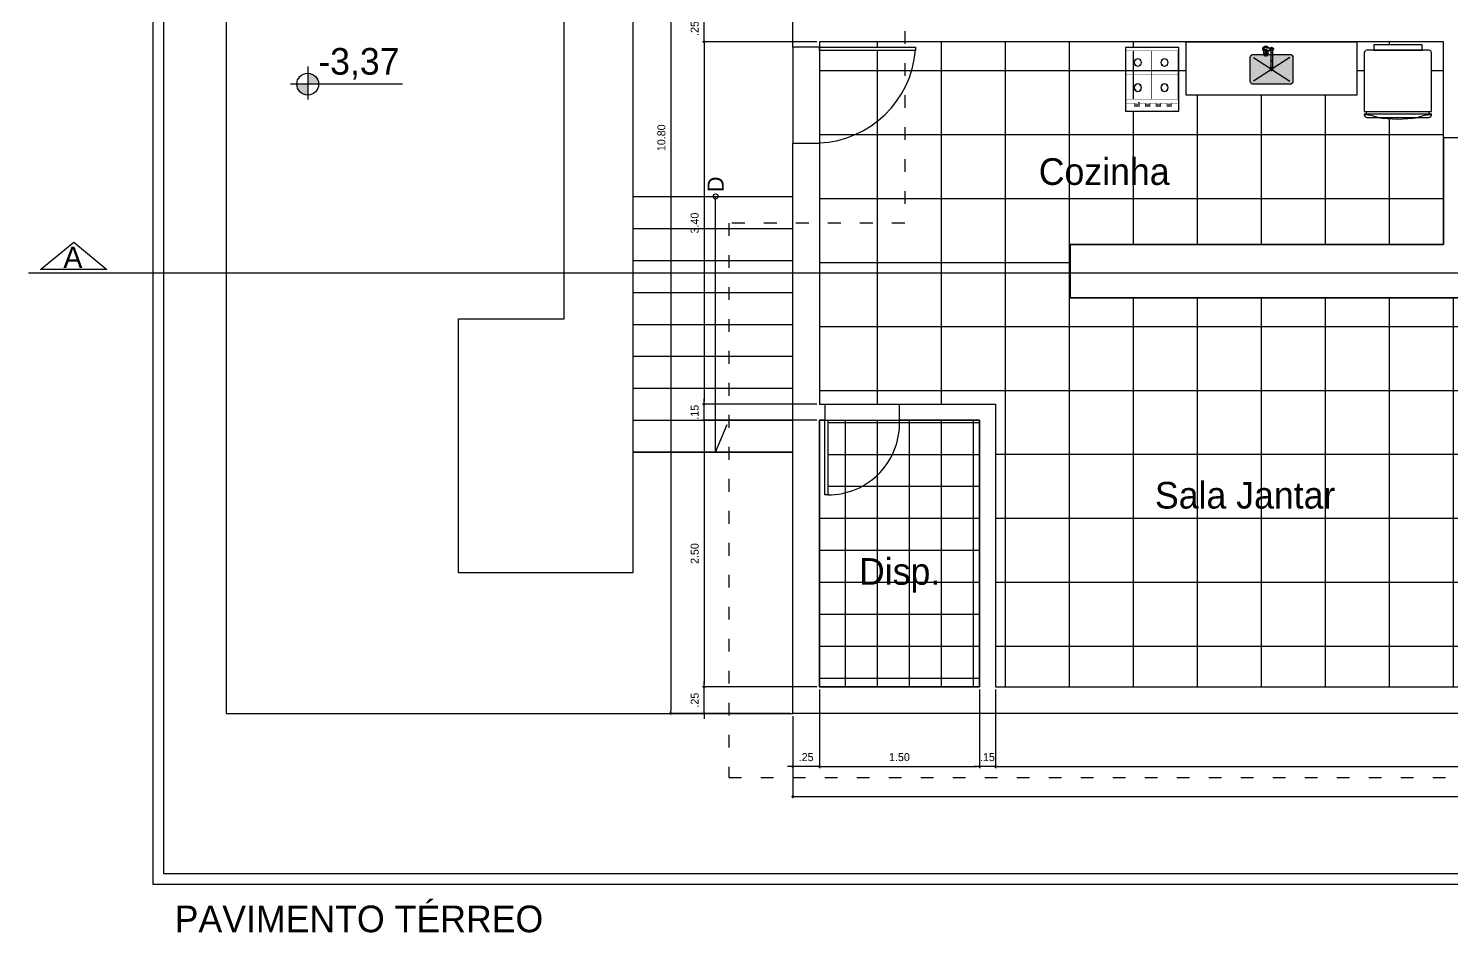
# Model space of a CAD drawing. Header units: millimetres. Extents: x 92.2 to 172.4, y 6.8 to 63.1.
# Drawn here: x 92.24 to 105.58, y 7.55 to 16.03 of the extents above; entities that cross this region are included whole.
import ezdxf

# ---------------------------------------------------------------- set-up
doc = ezdxf.new("R2010")
doc.units = ezdxf.units.MM
doc.linetypes.add('ACAD_ISO03W100', pattern=[30, 12, -18])
for name, color, linetype in [('Alvenaria', 5, 'Continuous'), ('COTAS', 1, 'Continuous'), ('EQUIPAMENTOS', 21, 'Continuous'), ('Escada', 1, 'Continuous'), ('LOUÇAS', 1, 'Continuous'), ('PISO', 21, 'Continuous'), ('Portas', 6, 'Continuous'), ('Proj. Corte Terreno', 254, 'Continuous'), ('SOLID LOUÇAS', 255, 'Continuous'), ('Texto', 7, 'Continuous')]:
    doc.layers.add(name, color=color, linetype=linetype)
doc.styles.add('ARTIUM', font='GOTHIC.TTF', dxfattribs={"height": 0.1})
doc.styles.add('ROMANS', font='C-ACENTO.SHX')
doc.dimstyles.new('Artiun 1-50', dxfattribs={"dimscale": 0.5, "dimtxt": 0.15, "dimasz": 0.05, "dimexe": 0.03, "dimexo": 0.05, "dimgap": 0.1, "dimtad": 1, "dimzin": 4, "dimdsep": 46, "dimtxsty": 'ROMANS', "dimblk": 'DOT', "dimcen": 0.025, "dimclrt": 2, "dimadec": 0, "dimazin": 0, "dimtfac": 1, "dimtix": 1, "dimtmove": 2, "dimatfit": 2, "dimldrblk": 'DOT', "dimfxl": 1, "dimtolj": 1, "dimtzin": 0, "dimarcsym": 0})

# ---------------------------------------------------------------- blocks, each defined once
blk = doc.blocks.new('GELADEIRAS')
at = {"layer": 'LOUÇAS'}
for p, q in [((0.472, -0.621), (1.102, -0.621)), ((0.472, -0.641), (1.102, -0.641)), ((0.492, -0.641), (0.492, -0.621)), ((1.082, -0.641), (1.082, -0.621))]:
    blk.add_line(p, q, dxfattribs=at)
blk.add_lwpolyline([(0.561, -0.046), (1.014, -0.046), (1.014, 0.004), (0.561, 0.004)], close=True, dxfattribs=at)
for points in [[(1.102, -0.621), (1.102, -0.071, 0.414214), (1.077, -0.046), (0.497, -0.046, 0.414214), (0.472, -0.071), (0.472, -0.621)], [(0.472, -0.641), (0.472, -0.651, 0.414214), (0.497, -0.676), (1.077, -0.676, 0.414214), (1.102, -0.651), (1.102, -0.641)]]:
    blk.add_lwpolyline(points, format="xyb", dxfattribs=at)
for centre, radius, start, end in [((0.453, -1.083), 0.432, 70.2472, 87.3943), ((1.122, -1.083), 0.432, 92.6057, 109.7528), ((0.785, 0.532), 1.223, 261.0175, 278.9825)]:
    blk.add_arc(centre, radius, start, end, dxfattribs=at)
blk = doc.blocks.new('A$C04005334')
at = {"layer": 'LOUÇAS'}
blk.add_lwpolyline([(0.6, 0.038), (0, 0.038), (0, 0.537), (0.6, 0.537)], close=True, dxfattribs=at)
at = {"layer": 'LOUÇAS', "const_width": 0.005}
for points in [[(0.076, 0.038), (0.076, 0.534)], [(0.076, 0.467), (0.046, 0.467), (0.046, 0.425), (0.076, 0.425)], [(0.114, 0.528), (0.568, 0.528), (0.568, 0.042)], [(0.114, 0.042), (0.114, 0.525)], [(0.206, 0.418), (0.19, 0.434)], [(0.236, 0.418), (0.252, 0.434)], [(0.346, 0.525), (0.346, 0.042)], [(0.443, 0.418), (0.427, 0.434)], [(0.473, 0.418), (0.489, 0.434)], [(0.076, 0.366), (0.046, 0.366), (0.046, 0.323), (0.076, 0.323)], [(0.076, 0.266), (0.046, 0.266), (0.046, 0.223), (0.076, 0.223)], [(0.111, 0.28), (0.565, 0.28)], [(0.207, 0.388), (0.191, 0.372)], [(0.237, 0.388), (0.253, 0.372)], [(0.444, 0.388), (0.427, 0.372)], [(0.474, 0.388), (0.49, 0.372)], [(0.076, 0.166), (0.046, 0.166), (0.046, 0.123), (0.076, 0.123)], [(0.206, 0.168), (0.19, 0.184)], [(0.207, 0.138), (0.191, 0.122)], [(0.236, 0.168), (0.252, 0.184)], [(0.237, 0.138), (0.253, 0.122)], [(0.443, 0.168), (0.427, 0.184)], [(0.444, 0.138), (0.427, 0.122)], [(0.473, 0.168), (0.489, 0.184)], [(0.474, 0.138), (0.49, 0.122)], [(0.114, 0.042), (0.568, 0.042)]]:
    blk.add_lwpolyline(points, dxfattribs=at)
at = {"layer": 'LOUÇAS'}
for points in [[(0.058, 0.464), (0.058, 0.425)], [(0.058, 0.363), (0.058, 0.323)], [(0.058, 0.263), (0.058, 0.223)], [(0.058, 0.163), (0.058, 0.123)]]:
    blk.add_lwpolyline(points, dxfattribs=at)
for centre in [(0.222, 0.403), (0.458, 0.403), (0.222, 0.153), (0.458, 0.153)]:
    blk.add_circle(centre, 0.0348, dxfattribs=at)
blk.add_point((0.081, 0.162), dxfattribs=at)
blk = doc.blocks.new('1167C50_p')
for points in [[(-0.043, 0.011, 0.208136), (-0.055, 0.016, 0.349339), (-0.071, 0.004)], [(-0.071, 0.004, 0.046029), (-0.071, 0.001)], [(-0.071, 0.001, 0.266874), (-0.064, -0.014)], [(-0.066, 0.009, 0.161253), (-0.069, 0.001)], [(-0.068, 0.007, 0.043023), (-0.069, 0.005), (-0.069, 0.001)], [(-0.064, -0.006, -0.275299), (-0.064, 0.005, -1.037928), (-0.046, -0.006)], [(-0.056, 0.014, 0.161254), (-0.064, 0.011)], [(-0.046, 0, 1.000001), (-0.064, 0)], [(-0.046, -0.003, 1.386398), (-0.064, -0.003)], [(-0.046, 0.011, 0.161256), (-0.054, 0.014)], [(-0.041, 0.001, 0.161253), (-0.044, 0.009)], [(-0.042, 0.01, 0.010677), (-0.043, 0.011)], [(-0.042, 0.01, 0.01491), (-0.043, 0.011)], [(-0.039, 0, 0.163089), (-0.042, 0.01)], [(-0.04, 0.006, 0.081544), (-0.042, 0.01)], [(-0.008, 0.013, -0.129155), (-0.014, 0.012), (-0.033, 0.012), (-0.039, 0.012)], [(0.019, -0.017, -0.006758), (0.02, -0.02, 1.205342), (-0.026, 0.012)], [(0.019, -0.017, 1.130769), (-0.022, 0.012)], [(-0.014, 0.012, 0.136016), (-0.008, 0.013)], [(0.016, -0.003, 0.677116), (-0.01, 0.013)], [(0.016, 0, 0.112194), (0.014, 0.007, 0.103773), (0.01, 0.012, 0.092702), (0.005, 0.015, 0.173794), (-0.005, 0.015, 0.049917), (-0.008, 0.013)], [(-0.069, -0.001, 0.161253), (-0.066, -0.009)], [(-0.064, 0, 0.095248), (-0.064, -0.003)], [(-0.046, -0.003, 0.095245), (-0.046, 0)], [(-0.039, 0, -0.253035), (-0.046, -0.014), (-0.046, -0.17)], [(-0.046, -0.011, -0.014459), (-0.046, -0.011), (-0.046, -0.014), (-0.04, -0.012), (-0.033, -0.012)], [(-0.044, -0.009, 0.161253), (-0.041, -0.001)], [(-0.025, -0.012, 0.092332), (-0.019, -0.02)], [(-0.022, -0.012, 0.058836), (-0.019, -0.017)], [(-0.022, -0.033), (-0.021, -0.026, -0.01049), (-0.019, -0.02)], [(-0.02, -0.049, 0.003945), (-0.02, -0.056), (-0.02, -0.056), (-0.019, -0.051)], [(-0.019, -0.017, 0.006742), (-0.019, -0.02)], [(0.015, -0.011), (0.012, -0.008), (0.008, -0.006), (0.003, -0.005), (-0.002, -0.005), (-0.007, -0.006), (-0.011, -0.008), (-0.014, -0.01), (-0.017, -0.013, 0.039571), (-0.018, -0.015)], [(-0.007, -0.036, -0.040581), (-0.002, -0.035, -0.039516), (0.003, -0.035)], [(-0.006, -0.05, 0.040579), (-0.006, -0.051)], [(-0.002, -0.064), (-0.001, -0.065, 0.028339), (0.003, -0.065, 0.028648), (0.006, -0.064), (0.007, -0.064)], [(-0.002, -0.064, 0.039526), (0.002, -0.064, 0.04058), (0.007, -0.064)], [(0.006, -0.05, 0.040578), (0.006, -0.05)], [(0.008, -0.063, 0.009371), (0.007, -0.064)], [(0.019, -0.017, 0.00187), (0.018, -0.016)]]:
    blk.add_lwpolyline(points, format="xyb")
for points in [[(-0.071, 0.001), (-0.071, 0.004)], [(-0.039, 0.012), (-0.045, 0.013), (-0.051, 0.016), (-0.055, 0.016)], [(-0.033, 0.012), (-0.039, 0.012)], [(-0.023, -0.012), (-0.02, -0.013), (-0.018, -0.015)], [(-0.021, -0.048), (-0.022, -0.044), (-0.022, -0.033)], [(-0.022, -0.044), (-0.02, -0.04)], [(-0.017, -0.041), (-0.019, -0.041), (-0.02, -0.04), (-0.019, -0.031), (-0.017, -0.022), (-0.016, -0.017), (-0.013, -0.013), (-0.012, -0.011)], [(-0.002, -0.064), (-0.008, -0.062), (-0.016, -0.06), (-0.018, -0.058), (-0.02, -0.056)], [(-0.018, -0.015), (-0.019, -0.017)], [(-0.007, -0.036), (-0.012, -0.039)], [(-0.01, -0.011), (-0.008, -0.014), (-0.007, -0.017), (-0.006, -0.022), (-0.006, -0.033)], [(-0.006, -0.033), (-0.006, -0.034), (-0.007, -0.036)], [(-0.006, -0.033), (0.001, -0.032)], [(-0.002, -0.046), (-0.004, -0.047), (-0.006, -0.049)], [(0.006, -0.053), (0.004, -0.055), (0.001, -0.056), (-0.003, -0.056), (-0.006, -0.054)], [(-0.002, -0.046), (-0.004, -0.047), (-0.005, -0.049)], [(-0.005, -0.053), (-0.002, -0.054), (0.001, -0.054), (0.004, -0.054), (0.005, -0.052)], [(-0.001, -0.046), (0.002, -0.046), (0.004, -0.047), (0.006, -0.048)], [(0.003, -0.035), (0.001, -0.034), (0.001, -0.032), (0.001, -0.024), (0.002, -0.016), (0.004, -0.013), (0.005, -0.011), (0.006, -0.01)], [(0.017, -0.037), (0.016, -0.038), (0.013, -0.038), (0.008, -0.037), (0.003, -0.035)], [(0.017, -0.037), (0.016, -0.032), (0.015, -0.026), (0.014, -0.02), (0.012, -0.015), (0.01, -0.011)], [(0.012, -0.061), (0.019, -0.057), (0.021, -0.055), (0.022, -0.053)], [(0.02, -0.041), (0.017, -0.037)], [(0.019, -0.02), (0.02, -0.041), (0.019, -0.046), (0.02, -0.048), (0.021, -0.051), (0.022, -0.053)], [(0.02, -0.021), (0.022, -0.041), (0.022, -0.053)]]:
    blk.add_lwpolyline(points)
at = {"ltscale": 0.026137}
for points in [[(-0.069, -0.001), (-0.069, 0.001)], [(-0.056, 0.014), (-0.054, 0.014)]]:
    blk.add_lwpolyline(points, dxfattribs=at)
at = {"ltscale": 0.004163}
blk.add_lwpolyline([(-0.068, 0.007), (-0.066, 0.009)], dxfattribs=at)
at = {"ltscale": 0.026143}
for points in [[(-0.066, 0.009), (-0.064, 0.011)], [(-0.064, -0.011), (-0.066, -0.009)]]:
    blk.add_lwpolyline(points, dxfattribs=at)
at = {"ltscale": 0.043548}
for points in [[(-0.056, 0.014), (-0.059, 0.014, 0.043023), (-0.062, 0.013), (-0.064, 0.011)], [(-0.046, 0.011), (-0.048, 0.013, 0.043023), (-0.05, 0.014), (-0.054, 0.014)], [(-0.044, 0.009), (-0.042, 0.007, -0.043022), (-0.041, 0.005), (-0.041, -0.005, -0.043022), (-0.042, -0.007), (-0.044, -0.009)], [(-0.066, -0.009), (-0.068, -0.007, -0.043022), (-0.069, -0.005), (-0.069, -0.001)]]:
    blk.add_lwpolyline(points, format="xyb", dxfattribs=at)
at = {"ltscale": 0.02613}
for points in [[(-0.044, 0.009), (-0.046, 0.011)], [(-0.046, -0.011), (-0.044, -0.009)]]:
    blk.add_lwpolyline(points, dxfattribs=at)
at = {"ltscale": 0.010435}
blk.add_lwpolyline([(0.016, 0), (0.016, -0.003)], dxfattribs=at)
at = {"ltscale": 0.011358}
blk.add_lwpolyline([(-0.064, -0.011), (-0.064, -0.011), (-0.064, 0), (-0.064, 0)], dxfattribs=at)
at = {"ltscale": 0.420988}
blk.add_lwpolyline([(-0.064, -0.014), (-0.064, -0.011, -0.014456), (-0.064, -0.011)], format="xyb", dxfattribs=at)
for points in [[(-0.064, -0.014), (-0.064, -0.17)], [(-0.046, -0.003), (-0.046, 0), (-0.046, 0)], [(-0.046, -0.003), (-0.046, -0.006)]]:
    blk.add_lwpolyline(points, dxfattribs=at)
at = {"ltscale": 0.011353}
blk.add_lwpolyline([(-0.046, -0.011), (-0.046, -0.011), (-0.046, -0.006)], dxfattribs=at)
at = {"ltscale": 2.32697e-05}
blk.add_lwpolyline([(-0.033, -0.012), (-0.037, -0.012)], dxfattribs=at)
at = {"ltscale": 0.129186}
for points in [[(-0.033, -0.012), (-0.025, -0.012)], [(-0.025, -0.012), (-0.023, -0.012)]]:
    blk.add_lwpolyline(points, dxfattribs=at)
at = {"ltscale": 0.131402}
blk.add_lwpolyline([(0.016, -0.011), (0.016, -0.003)], dxfattribs=at)
at = {"ltscale": 0.021663}
for points in [[(-0.066, -0.17), (-0.066, -0.172)], [(-0.043, -0.17), (-0.043, -0.172)]]:
    blk.add_lwpolyline(points, dxfattribs=at)
at = {"ltscale": 0.020996}
for points in [[(-0.066, -0.173), (-0.066, -0.174)], [(-0.043, -0.173), (-0.043, -0.174)]]:
    blk.add_lwpolyline(points, dxfattribs=at)
for centre, major_axis, ratio, start_param, end_param in [((-0.055, 0), (-0.00871, 0), 0.99998, 3.141593, 6.283185), ((-0.055, -0.034), (0.00871, 0), 0.673769, 0, 3.141593), ((-0.055, -0.112), (0.00871, 0), 0.673769, 6.283185, 9.424778), ((0, -0.05), (0.0218, -0.0001), 0.688584, 2.738469, 2.963593), ((-0.036, -0.049), (0.0158, -0.0095), 0.693244, 0.531969, 0.783602), ((0, -0.05), (0.0217, -0.0003), 0.692533, 2.517125, 2.742241), ((0, -0.05), (0.0218, 0.0002), 0.690338, 3.540663, 3.765791), ((-0.05, 0.012), (0.0427, -0.0486), 0.552545, 5.989496, 6.144978), ((0, -0.049), (0.0217, 0.0003), 0.695575, 3.76624, 3.991357), ((-0.014, -0.051), (-0.0039, -0.04), 0.19838, 3.054802, 3.267826), ((0, -0.051), (0.00704, -0.00001), 0.692282, 2.733437, 3.255082), ((0, -0.051), (0.00704, 0.00002), 0.692816, 3.25204, 3.773684), ((0, -0.05), (0.00596, -0.00001), 0.69097, 2.735066, 3.143148), ((0, -0.05), (0.00593, 0.00002), 0.692876, 3.252077, 3.773776), ((0, -0.043), (0.00424, 0), 0.694844, 4.521011, 4.903932), ((0, -0.05), (0.0059, 0.00001), 0.695285, 0.634674, 1.281839), ((0, -0.05), (0.00593, 0.00002), 0.692872, 0.110476, 0.632169), ((0, -0.05), (0.00596, -0.00001), 0.690963, 5.876667, 6.284747), ((0.011, -0.057), (0.0035, -0.0478), 0.214194, 3.059818, 3.250824), ((0, -0.051), (0.00704, 0.00002), 0.692849, 0.110463, 0.632134), ((0, -0.051), (0.00704, -0.00001), 0.692316, 5.875036, 6.396707), ((0.009, -0.04), (0.002, -0.0305), 0.269664, 2.79746, 3.039741), ((0.024, -0.067), (0.0217, 0.0051), 0.449931, 2.075052, 2.310293), ((0, -0.05), (0.0217, 0.0003), 0.695571, 0.624648, 0.849766), ((0, -0.018), (0.0189, 0.0001), 0.692225, 0.180842, 0.630429), ((0, -0.05), (0.0218, 0.0002), 0.690338, 0.399071, 0.624198), ((0, -0.05), (0.0217, -0.0003), 0.692535, 5.658703, 5.883821), ((0, -0.05), (0.0218, -0.0001), 0.688583, 5.88006, 6.105184), ((-0.055, -0.17), (-0.0116, 0), 0.996283, 5.56437, 6.283156), ((-0.055, -0.17), (0.00977, 0), 0.996283, 2.672156, 6.752621), ((-0.055, -0.17), (-0.0116, 0), 0.996283, 6.283156, 8.924778), ((-0.055, -0.172), (-0.0116, 0), 0.996283, 6.283156, 8.924778), ((-0.055, -0.173), (-0.0116, 0), 0.996283, 6.250453, 6.283156), ((-0.055, -0.173), (-0.0116, 0), 0.996283, 6.283156, 8.924778), ((-0.055, -0.174), (-0.0116, 0), 0.996283, 6.283156, 8.924778), ((-0.055, -0.17), (0.00871, 0), 0.996284, 3.141593, 6.283185), ((-0.055, -0.17), (0.00871, 0), 0.996283, 3.141618, 6.28316), ((-0.055, -0.17), (-0.0116, 0), 0.996283, 3.141564, 3.860408), ((-0.055, -0.17), (-0.0116, 0), 0.996283, 2.641593, 3.141564), ((-0.055, -0.172), (-0.0116, 0), 0.996283, 2.641593, 3.141564), ((-0.055, -0.173), (-0.0116, 0), 0.996283, 2.641593, 3.141564), ((-0.055, -0.174), (-0.0116, 0), 0.996283, 2.641593, 3.141564), ((-0.055, -0.173), (-0.0116, 0), 0.996283, 3.141564, 3.174309)]:
    blk.add_ellipse(centre, major_axis=major_axis, ratio=ratio, start_param=start_param, end_param=end_param)
blk = doc.blocks.new('A$C1F6A6123')
at = {"layer": 'SOLID LOUÇAS'}
h = blk.add_hatch(color=256, dxfattribs=at)
h.paths.add_polyline_path([(0.03, 0.28, 0.414214), (0, 0.25), (0, 0.03, 0.414214), (0.03, 0), (0.37, 0, 0.414214), (0.4, 0.03), (0.4, 0.25, 0.414214), (0.37, 0.28)])
h.paths.add_polyline_path([(0.213, 0.14, -1), (0.187, 0.14, -1)], flags=16)
h.paths.add_polyline_path([(0.208, 0.14, -1), (0.192, 0.14, -1)], flags=0)
for p, q in [((0.03, 0.25), (0.189, 0.147)), ((0.37, 0.25), (0.211, 0.147)), ((0.189, 0.133), (0.03, 0.03)), ((0.211, 0.133), (0.37, 0.03))]:
    blk.add_line(p, q)
blk.add_lwpolyline([(0.03, 0), (0.37, 0, 0.414214), (0.4, 0.03), (0.4, 0.25, 0.414214), (0.37, 0.28), (0.03, 0.28, 0.414214), (0, 0.25), (0, 0.03, 0.414214)], format="xyb", close=True)
for radius in [0.013, 0.00798]:
    blk.add_circle((0.2, 0.14), radius)
at = {"layer": 'LOUÇAS'}
blk.add_blockref('1167C50_p', (0.255, 0.33), dxfattribs=at)
blk = doc.blocks.new('A$C575D7DEE')
at = {"layer": 'LOUÇAS'}
blk.add_lwpolyline([(0, -0.5), (0.5, -0.5), (0.5, 1.1), (0, 1.1)], close=True, dxfattribs=at)
at = {"layer": 'LOUÇAS', "rotation": 90}
blk.add_blockref('A$C1F6A6123', (0.398, 0.1), dxfattribs=at)
blk = doc.blocks.new('A$C0B375E80')
for q in [(0.027, 2.4), (0.135, 0.262)]:
    blk.add_line((0.027, 0), q)
blk.add_circle((0.027, 2.4), 0.0234)
blk = doc.blocks.new('A$C215C32E7')
blk.add_line((10.446, 4.761), (-21.884, 4.761))
blk.add_lwpolyline([(-21.459, 5.054), (-21.148, 4.797), (-21.77, 4.797)], close=True)
at = {"layer": 'Texto', "insert": (-21.556, 5.011), "char_height": 0.2, "width": 6.03922, "attachment_point": 1, "style": 'ARTIUM'}
blk.add_mtext('A', dxfattribs=at)
blk = doc.blocks.new('_DOT')
at = {"color": 0, "linetype": 'ByBlock'}
blk.add_line((-0.5, 0), (-1, 0), dxfattribs=at)
at = {"color": 0, "linetype": 'ByBlock', "const_width": 0.5}
blk.add_lwpolyline([(-0.25, 0, 1), (0.25, 0, 1)], format="xyb", close=True, dxfattribs=at)
blk = doc.blocks.new('*D83')
at = {"layer": 'COTAS', "color": 0, "lineweight": -2, "transparency": 16777216}
for p, q in [((99.382, 20.409), (98.248, 20.409)), ((98.263, 20.384), (98.263, 9.634)), ((99.382, 9.609), (98.248, 9.609))]:
    blk.add_line(p, q, dxfattribs=at)
at = {"layer": 'Defpoints', "color": 0, "transparency": 16777216}
for p in [(99.407, 20.409), (98.263, 9.609), (99.407, 9.609)]:
    blk.add_point(p, dxfattribs=at)
at = {"layer": 'COTAS', "color": 0, "lineweight": -2, "transparency": 16777216, "xscale": 0.025, "yscale": 0.025, "zscale": 0.025}
for p, rotation in [((98.263, 20.409), 90), ((98.263, 9.609), 270)]:
    blk.add_blockref('_DOT', p, dxfattribs=dict(at, rotation=rotation))
at = {"layer": 'COTAS', "color": 7, "transparency": 16777216, "insert": (98.176, 15.009), "char_height": 0.075, "attachment_point": 5, "rotation": 90, "style": 'ROMANS'}
blk.add_mtext('\\A1;10.80', dxfattribs=at)
blk = doc.blocks.new('*D86')
at = {"layer": 'COTAS', "color": 0, "lineweight": -2, "transparency": 16777216}
for p, q in [((99.632, 15.909), (98.561, 15.909)), ((98.576, 15.884), (98.576, 12.534)), ((99.632, 12.509), (98.561, 12.509))]:
    blk.add_line(p, q, dxfattribs=at)
at = {"layer": 'Defpoints', "color": 0, "transparency": 16777216}
for p in [(99.657, 15.909), (98.576, 12.509), (99.657, 12.509)]:
    blk.add_point(p, dxfattribs=at)
at = {"layer": 'COTAS', "color": 0, "lineweight": -2, "transparency": 16777216, "xscale": 0.025, "yscale": 0.025, "zscale": 0.025}
for p, rotation in [((98.576, 15.909), 90), ((98.576, 12.509), 270)]:
    blk.add_blockref('_DOT', p, dxfattribs=dict(at, rotation=rotation))
at = {"layer": 'COTAS', "color": 7, "transparency": 16777216, "insert": (98.488, 14.209), "char_height": 0.075, "attachment_point": 5, "rotation": 90, "style": 'ROMANS'}
blk.add_mtext('\\A1;3.40', dxfattribs=at)
blk = doc.blocks.new('*D87')
at = {"layer": 'COTAS', "color": 0, "lineweight": -2, "transparency": 16777216}
for p, q in [((99.632, 12.359), (98.561, 12.359)), ((98.576, 12.334), (98.576, 9.884)), ((99.632, 9.859), (98.561, 9.859))]:
    blk.add_line(p, q, dxfattribs=at)
at = {"layer": 'Defpoints', "color": 0, "transparency": 16777216}
for p in [(99.657, 12.359), (98.576, 9.859), (99.657, 9.859)]:
    blk.add_point(p, dxfattribs=at)
at = {"layer": 'COTAS', "color": 0, "lineweight": -2, "transparency": 16777216, "xscale": 0.025, "yscale": 0.025, "zscale": 0.025}
for p, rotation in [((98.576, 12.359), 90), ((98.576, 9.859), 270)]:
    blk.add_blockref('_DOT', p, dxfattribs=dict(at, rotation=rotation))
at = {"layer": 'COTAS', "color": 7, "transparency": 16777216, "insert": (98.488, 11.109), "char_height": 0.075, "attachment_point": 5, "rotation": 90, "style": 'ROMANS'}
blk.add_mtext('\\A1;2.50', dxfattribs=at)
blk = doc.blocks.new('*D88')
at = {"layer": 'COTAS', "color": 0, "lineweight": -2, "transparency": 16777216}
for p, q in [((98.576, 9.884), (98.576, 9.909)), ((99.607, 9.859), (98.561, 9.859)), ((98.576, 9.609), (98.576, 9.859)), ((99.382, 9.609), (98.561, 9.609)), ((98.576, 9.584), (98.576, 9.559))]:
    blk.add_line(p, q, dxfattribs=at)
at = {"layer": 'Defpoints', "color": 0, "transparency": 16777216}
for p in [(98.576, 9.859), (99.632, 9.859), (99.407, 9.609)]:
    blk.add_point(p, dxfattribs=at)
at = {"layer": 'COTAS', "color": 0, "lineweight": -2, "transparency": 16777216, "xscale": 0.025, "yscale": 0.025, "zscale": 0.025}
for p, rotation in [((98.576, 9.859), 270), ((98.576, 9.609), 90)]:
    blk.add_blockref('_DOT', p, dxfattribs=dict(at, rotation=rotation))
at = {"layer": 'COTAS', "color": 7, "transparency": 16777216, "insert": (98.488, 9.734), "char_height": 0.075, "attachment_point": 5, "rotation": 90, "style": 'ROMANS'}
blk.add_mtext('\\A1;.25', dxfattribs=at)
blk = doc.blocks.new('*D89')
at = {"layer": 'COTAS', "color": 0, "lineweight": -2, "transparency": 16777216}
for p, q in [((98.576, 12.534), (98.576, 12.559)), ((99.632, 12.509), (98.561, 12.509)), ((98.576, 12.359), (98.576, 12.509)), ((99.632, 12.359), (98.561, 12.359)), ((98.576, 12.334), (98.576, 12.309))]:
    blk.add_line(p, q, dxfattribs=at)
at = {"layer": 'Defpoints', "color": 0, "transparency": 16777216}
for p in [(98.576, 12.509), (99.657, 12.509), (99.657, 12.359)]:
    blk.add_point(p, dxfattribs=at)
at = {"layer": 'COTAS', "color": 0, "lineweight": -2, "transparency": 16777216, "xscale": 0.025, "yscale": 0.025, "zscale": 0.025}
for p, rotation in [((98.576, 12.509), 270), ((98.576, 12.359), 90)]:
    blk.add_blockref('_DOT', p, dxfattribs=dict(at, rotation=rotation))
at = {"layer": 'COTAS', "color": 7, "transparency": 16777216, "insert": (98.488, 12.434), "char_height": 0.075, "attachment_point": 5, "rotation": 90, "style": 'ROMANS'}
blk.add_mtext('\\A1;.15', dxfattribs=at)
blk = doc.blocks.new('*D90')
at = {"layer": 'COTAS', "color": 0, "lineweight": -2, "transparency": 16777216}
for p, q in [((99.632, 16.159), (98.561, 16.159)), ((98.576, 16.184), (98.576, 16.209)), ((98.576, 15.909), (98.576, 16.159)), ((99.632, 15.909), (98.561, 15.909)), ((98.576, 15.884), (98.576, 15.859))]:
    blk.add_line(p, q, dxfattribs=at)
at = {"layer": 'Defpoints', "color": 0, "transparency": 16777216}
for p in [(98.576, 16.159), (99.657, 16.159), (99.657, 15.909)]:
    blk.add_point(p, dxfattribs=at)
at = {"layer": 'COTAS', "color": 0, "lineweight": -2, "transparency": 16777216, "xscale": 0.025, "yscale": 0.025, "zscale": 0.025}
for p, rotation in [((98.576, 16.159), 270), ((98.576, 15.909), 90)]:
    blk.add_blockref('_DOT', p, dxfattribs=dict(at, rotation=rotation))
at = {"layer": 'COTAS', "color": 7, "transparency": 16777216, "insert": (98.488, 16.034), "char_height": 0.075, "attachment_point": 5, "rotation": 90, "style": 'ROMANS'}
blk.add_mtext('\\A1;.25', dxfattribs=at)
blk = doc.blocks.new('*D93')
at = {"layer": 'COTAS', "color": 0, "lineweight": -2, "transparency": 16777216}
for p, q in [((99.407, 9.584), (99.407, 8.814)), ((117.407, 9.584), (117.407, 8.814)), ((99.432, 8.829), (117.382, 8.829))]:
    blk.add_line(p, q, dxfattribs=at)
at = {"layer": 'Defpoints', "color": 0, "transparency": 16777216}
for p in [(99.407, 9.609), (117.407, 9.609), (117.407, 8.829)]:
    blk.add_point(p, dxfattribs=at)
at = {"layer": 'COTAS', "color": 0, "lineweight": -2, "transparency": 16777216, "xscale": 0.025, "yscale": 0.025, "zscale": 0.025, "rotation": 180}
blk.add_blockref('_DOT', (99.407, 8.829), dxfattribs=at)
at = {"layer": 'COTAS', "color": 0, "lineweight": -2, "transparency": 16777216, "xscale": 0.025, "yscale": 0.025, "zscale": 0.025}
blk.add_blockref('_DOT', (117.407, 8.829), dxfattribs=at)
at = {"layer": 'COTAS', "color": 7, "transparency": 16777216, "insert": (108.407, 8.916), "char_height": 0.075, "attachment_point": 5, "style": 'ROMANS'}
blk.add_mtext('\\A1;18.00', dxfattribs=at)
blk = doc.blocks.new('*D94')
at = {"layer": 'COTAS', "color": 0, "lineweight": -2, "transparency": 16777216}
for p, q in [((99.657, 9.834), (99.657, 9.097)), ((101.157, 9.834), (101.157, 9.097)), ((99.682, 9.112), (101.132, 9.112))]:
    blk.add_line(p, q, dxfattribs=at)
at = {"layer": 'Defpoints', "color": 0, "transparency": 16777216}
for p in [(99.657, 9.859), (101.157, 9.859), (101.157, 9.112)]:
    blk.add_point(p, dxfattribs=at)
at = {"layer": 'COTAS', "color": 0, "lineweight": -2, "transparency": 16777216, "xscale": 0.025, "yscale": 0.025, "zscale": 0.025, "rotation": 180}
blk.add_blockref('_DOT', (99.657, 9.112), dxfattribs=at)
at = {"layer": 'COTAS', "color": 0, "lineweight": -2, "transparency": 16777216, "xscale": 0.025, "yscale": 0.025, "zscale": 0.025}
blk.add_blockref('_DOT', (101.157, 9.112), dxfattribs=at)
at = {"layer": 'COTAS', "color": 7, "transparency": 16777216, "insert": (100.407, 9.199), "char_height": 0.075, "attachment_point": 5, "style": 'ROMANS'}
blk.add_mtext('\\A1;1.50', dxfattribs=at)
blk = doc.blocks.new('*D95')
at = {"layer": 'COTAS', "color": 0, "lineweight": -2, "transparency": 16777216}
for p, q in [((101.307, 9.834), (101.307, 9.097)), ((112.817, 9.834), (112.817, 9.097)), ((101.332, 9.112), (112.792, 9.112))]:
    blk.add_line(p, q, dxfattribs=at)
at = {"layer": 'Defpoints', "color": 0, "transparency": 16777216}
for p in [(101.307, 9.859), (112.817, 9.859), (112.817, 9.112)]:
    blk.add_point(p, dxfattribs=at)
at = {"layer": 'COTAS', "color": 0, "lineweight": -2, "transparency": 16777216, "xscale": 0.025, "yscale": 0.025, "zscale": 0.025, "rotation": 180}
blk.add_blockref('_DOT', (101.307, 9.112), dxfattribs=at)
at = {"layer": 'COTAS', "color": 0, "lineweight": -2, "transparency": 16777216, "xscale": 0.025, "yscale": 0.025, "zscale": 0.025}
blk.add_blockref('_DOT', (112.817, 9.112), dxfattribs=at)
at = {"layer": 'COTAS', "color": 7, "transparency": 16777216, "insert": (107.062, 9.199), "char_height": 0.075, "attachment_point": 5, "style": 'ROMANS'}
blk.add_mtext('\\A1;11.51', dxfattribs=at)
blk = doc.blocks.new('*D99')
at = {"layer": 'COTAS', "color": 0, "lineweight": -2, "transparency": 16777216}
for p, q in [((101.157, 9.834), (101.157, 9.097)), ((101.307, 9.834), (101.307, 9.097)), ((101.132, 9.112), (101.107, 9.112)), ((101.307, 9.112), (101.157, 9.112)), ((101.332, 9.112), (101.357, 9.112))]:
    blk.add_line(p, q, dxfattribs=at)
at = {"layer": 'Defpoints', "color": 0, "transparency": 16777216}
for p in [(101.157, 9.859), (101.307, 9.859), (101.157, 9.112)]:
    blk.add_point(p, dxfattribs=at)
at = {"layer": 'COTAS', "color": 0, "lineweight": -2, "transparency": 16777216, "xscale": 0.025, "yscale": 0.025, "zscale": 0.025}
blk.add_blockref('_DOT', (101.157, 9.112), dxfattribs=at)
at = {"layer": 'COTAS', "color": 0, "lineweight": -2, "transparency": 16777216, "xscale": 0.025, "yscale": 0.025, "zscale": 0.025, "rotation": 180}
blk.add_blockref('_DOT', (101.307, 9.112), dxfattribs=at)
at = {"layer": 'COTAS', "color": 7, "transparency": 16777216, "insert": (101.232, 9.199), "char_height": 0.075, "attachment_point": 5, "style": 'ROMANS'}
blk.add_mtext('\\A1;.15', dxfattribs=at)
blk = doc.blocks.new('*D100')
at = {"layer": 'COTAS', "color": 0, "lineweight": -2, "transparency": 16777216}
for p, q in [((99.657, 9.834), (99.657, 9.097)), ((99.407, 9.584), (99.407, 9.097)), ((99.382, 9.112), (99.357, 9.112)), ((99.657, 9.112), (99.407, 9.112)), ((99.682, 9.112), (99.707, 9.112))]:
    blk.add_line(p, q, dxfattribs=at)
at = {"layer": 'Defpoints', "color": 0, "transparency": 16777216}
for p in [(99.657, 9.859), (99.407, 9.609), (99.407, 9.112)]:
    blk.add_point(p, dxfattribs=at)
at = {"layer": 'COTAS', "color": 0, "lineweight": -2, "transparency": 16777216, "xscale": 0.025, "yscale": 0.025, "zscale": 0.025}
blk.add_blockref('_DOT', (99.407, 9.112), dxfattribs=at)
at = {"layer": 'COTAS', "color": 0, "lineweight": -2, "transparency": 16777216, "xscale": 0.025, "yscale": 0.025, "zscale": 0.025, "rotation": 180}
blk.add_blockref('_DOT', (99.657, 9.112), dxfattribs=at)
at = {"layer": 'COTAS', "color": 7, "transparency": 16777216, "insert": (99.532, 9.199), "char_height": 0.075, "attachment_point": 5, "style": 'ROMANS'}
blk.add_mtext('\\A1;.25', dxfattribs=at)
blk = doc.blocks.new('A$C62EE7015')
h = blk.add_hatch(color=256)
h.paths.add_polyline_path([(0.06, 0.144, 0.414214), (0.162, 0.041), (0.162, 0.144)])
h.paths.add_polyline_path([(0.264, 0.144, 0.414214), (0.162, 0.246), (0.162, 0.144)])
at = {"layer": 'COTAS'}
for p, q in [((0.162, 0.308), (0.162, 0)), ((1.05, 0.144), (0, 0.144))]:
    blk.add_line(p, q, dxfattribs=at)
blk.add_circle((0.162, 0.144), 0.102, dxfattribs=at)

msp = doc.modelspace()

# ---------------------------------------------------------------- hatches: boundary and pattern name
at = {"layer": 'PISO'}
h = msp.add_hatch(dxfattribs=at)
h.set_pattern_fill('_USER', color=252, scale=0.6, style=0, double=1, pattern_type=0)
h.set_pattern_definition([(0, (0, -40.76064), (0, 0.6), []), (90, (0, -40.76064), (-0.6, 4e-17), [])])
h.paths.add_polyline_path([(100.557, 15.859), (99.657, 15.859), (99.657, 15.829), (100.557, 15.829)], flags=16)
h.paths.add_polyline_path([(113.867, 13.029), (112.967, 13.029), (112.967, 13.059), (112.817, 13.059), (112.817, 15.659), (112.084, 15.659, -1), (112.05, 15.659), (111.407, 15.659), (111.407, 9.859), (112.817, 9.859), (112.817, 12.159), (112.967, 12.159, 0.424176)])
h.paths.add_polyline_path([(102.007, 14.009), (105.507, 14.009), (105.507, 15.909), (104.696, 15.909), (104.696, 15.409), (103.096, 15.409), (103.096, 15.909), (99.657, 15.909), (99.657, 12.509), (101.307, 12.509), (101.307, 9.859), (111.407, 9.859), (111.407, 15.659), (109.817, 15.659), (109.817, 15.009), (106.007, 15.009), (106.007, 13.509), (102.007, 13.509)])
h.paths.add_polyline_path([(102.526, 15.257), (102.526, 15.857), (103.026, 15.857), (103.026, 15.257)], flags=16)
h.paths.add_polyline_path([(102.956, 15.333), (102.956, 15.303), (102.914, 15.303), (102.914, 15.333), (102.854, 15.333), (102.854, 15.303), (102.812, 15.303), (102.812, 15.333), (102.754, 15.333), (102.754, 15.303), (102.712, 15.303), (102.712, 15.333), (102.654, 15.333), (102.654, 15.303), (102.612, 15.303), (102.612, 15.333)], flags=0)
h.paths.add_polyline_path([(102.531, 15.372), (102.531, 15.826), (103.016, 15.826), (103.016, 15.372)], flags=0)
h.paths.add_polyline_path([(102.607, 15.479, -1), (102.677, 15.479, -1)], flags=0)
h.paths.add_polyline_path([(102.607, 15.716, -1), (102.677, 15.716, -1)], flags=0)
h.paths.add_polyline_path([(102.857, 15.479, -1), (102.927, 15.479, -1)], flags=0)
h.paths.add_polyline_path([(102.857, 15.716, -1), (102.927, 15.716, -1)], flags=0)
h.paths.add_polyline_path([(104.764, 15.225), (104.764, 15.235), (104.784, 15.235), (104.784, 15.255), (104.764, 15.255), (104.764, 15.805, -0.414214), (104.789, 15.83), (104.853, 15.83), (104.853, 15.88), (105.306, 15.88), (105.306, 15.83), (105.369, 15.83, -0.414214), (105.394, 15.805), (105.394, 15.255), (105.374, 15.255), (105.374, 15.235), (105.394, 15.235), (105.394, 15.225, -0.414214), (105.369, 15.2), (105.268, 15.2, -0.078548), (104.886, 15.2), (104.789, 15.2, -0.414214)], flags=16)
h.paths.add_polyline_path([(112.967, 12.159), (112.967, 9.859), (117.157, 9.859), (117.157, 13.109), (112.967, 13.109), (112.967, 13.059), (113.867, 13.059), (113.867, 13.029, -0.424176)])
h = msp.add_hatch(dxfattribs=at)
h.set_pattern_fill('_USER', color=256, scale=0.3, style=0, double=1, pattern_type=0)
h.set_pattern_definition([(0, (0, -40.76064), (0, 0.3), []), (90, (0, -40.76064), (-0.3, 2e-17), [])])
h.paths.add_polyline_path([(101.157, 12.359), (100.407, 12.359, -0.427098), (99.737, 11.659), (99.657, 11.659), (99.657, 9.859), (101.157, 9.859)])
h.paths.add_polyline_path([(99.737, 11.659, 0.427098), (100.407, 12.359), (99.737, 12.359)], flags=17)

# ---------------------------------------------------------------- linework, layer by layer
at = {"color": 254}
for p, q in [((93.507, 21.909), (93.507, 8.109)), ((93.507, 8.109), (123.307, 8.109))]:
    msp.add_line(p, q, dxfattribs=at)
for p, q in [((105.507, 15.009), (105.507, 14.009)), ((105.507, 14.009), (102.007, 14.009)), ((102.007, 14.009), (102.007, 13.509)), ((102.007, 13.509), (106.007, 13.509))]:
    msp.add_line(p, q)
for points in [[(93.407, 8.009), (123.407, 8.009), (123.407, 22.009), (93.407, 22.009)], [(99.407, 9.609), (99.407, 12.059), (97.907, 12.059), (97.907, 10.929), (96.275, 10.929), (96.275, 13.311), (97.263, 13.311), (97.263, 17.094), (95.461, 17.094), (95.461, 19.737), (94.095, 19.737), (94.095, 9.609)]]:
    msp.add_lwpolyline(points, close=True, dxfattribs=at)
at = {"color": 6}
msp.add_lwpolyline([(99.707, 12.359), (99.737, 12.359), (99.737, 11.659), (99.707, 11.659)], close=True, dxfattribs=at)
msp.add_arc((99.737, 12.33), 0.671, 270, 2.5089, dxfattribs=at)
at = {"layer": 'Alvenaria'}
for points in [[(105.657, 15.009), (105.507, 15.009), (105.507, 15.909), (99.657, 15.909), (99.657, 15.859), (99.407, 15.859), (99.407, 18.839)], [(117.407, 9.609), (99.407, 9.609), (99.407, 14.959), (99.657, 14.959), (99.657, 12.509), (99.707, 12.509), (99.707, 12.359), (99.657, 12.359), (99.657, 9.859), (101.157, 9.859), (101.157, 12.359), (100.407, 12.359), (100.407, 12.509), (101.307, 12.509), (101.307, 9.859), (112.817, 9.859), (112.817, 12.159), (112.967, 12.159)]]:
    msp.add_lwpolyline(points, dxfattribs=at)
at = {"layer": 'Escada'}
for p, q in [((97.907, 20.409), (97.907, 12.059)), ((97.907, 14.459), (99.407, 14.459)), ((97.907, 14.159), (99.407, 14.159)), ((97.907, 13.859), (99.407, 13.859)), ((97.907, 13.559), (99.407, 13.559)), ((97.907, 13.259), (99.407, 13.259)), ((97.907, 12.959), (99.407, 12.959)), ((97.907, 12.659), (99.407, 12.659)), ((97.907, 12.359), (99.407, 12.359)), ((97.907, 12.059), (99.407, 12.059))]:
    msp.add_line(p, q, dxfattribs=at)
at = {"layer": 'PISO'}
msp.add_line((99.407, 15.859), (99.407, 14.959), dxfattribs=at)
msp.add_lwpolyline([(99.657, 15.909), (99.657, 12.509), (101.307, 12.509), (101.307, 9.859), (112.817, 9.859), (112.817, 12.159), (112.967, 12.159), (112.967, 9.859), (117.157, 9.859), (117.157, 13.109), (112.967, 13.109), (112.967, 13.059), (112.817, 13.059), (112.817, 15.659), (109.817, 15.659), (109.817, 15.009), (106.007, 15.009), (106.007, 13.509), (102.007, 13.509), (102.007, 14.009), (105.507, 14.009), (105.507, 15.909), (99.657, 15.909)], dxfattribs=at)
msp.add_lwpolyline([(101.157, 9.859), (99.657, 9.859), (99.657, 12.359), (101.157, 12.359)], close=True, dxfattribs=at)
at = {"layer": 'Portas'}
msp.add_lwpolyline([(99.657, 15.859), (100.557, 15.859), (100.557, 15.829), (99.657, 15.829)], close=True, dxfattribs=at)
msp.add_arc((99.613, 15.906), 0.947, 272.6768, 355.3811, dxfattribs=at)
at = {"layer": 'Proj. Corte Terreno', "linetype": 'ACAD_ISO03W100', "ltscale": 0.01}
msp.add_lwpolyline([(98.807, 14.209), (98.807, 9.009), (98.807, 9.009), (98.807, 9.009), (98.807, 9.009), (98.807, 9.009), (118.007, 9.009), (118.007, 15.009), (118.007, 21.009), (105.057, 21.009), (105.057, 19.609), (100.457, 19.609), (100.457, 14.209)], close=True, dxfattribs=at)

# ---------------------------------------------------------------- block references
for name, p in [('A$C62EE7015', (94.698, 15.368)), ('A$C0B375E80', (98.657, 12.059)), ('A$C215C32E7', (114.126, 8.977))]:
    msp.add_blockref(name, p)
at = {"layer": 'EQUIPAMENTOS', "extrusion": (0, 0, -1), "xscale": -1, "zscale": -1, "rotation": 8.816866748695416e-05}
msp.add_blockref('GELADEIRAS', (-104.292, 15.876), dxfattribs=at)
at = {"layer": 'LOUÇAS', "extrusion": (0, 0, -1), "zscale": -1, "rotation": 90}
msp.add_blockref('A$C04005334', (-102.489, 15.257), dxfattribs=at)
at = {"layer": 'PISO', "xscale": -1, "rotation": 90}
msp.add_blockref('A$C575D7DEE', (104.196, 15.909), dxfattribs=at)

# ---------------------------------------------------------------- texts
at = {"insert": (98.609, 14.5), "char_height": 0.15, "width": 6.03922, "attachment_point": 1, "rotation": 90, "style": 'ARTIUM'}
msp.add_mtext('D', dxfattribs=at)
at = {"layer": 'Texto', "style": 'ARTIUM'}
msp.add_text('-3,37', height=0.25, dxfattribs=at).set_placement((94.959, 15.601))
at = {"layer": 'Texto', "char_height": 0.25, "width": 6.03922, "attachment_point": 1, "style": 'ARTIUM'}
for s, insert in [('Cozinha', (101.713, 14.817)), ('Sala Jantar', (102.802, 11.781)), ('Disp.', (100.028, 11.066)), ('PAVIMENTO TÉRREO', (93.613, 7.807))]:
    msp.add_mtext(s, dxfattribs=dict(at, insert=insert))

# ---------------------------------------------------------------- dimensions: what is measured, and where the dimension line sits
at = {"layer": 'COTAS'}
for base, p1, p2, picture, middle in [((98.263, 9.609), (99.407, 20.409), (99.407, 9.609), '*D83', (98.176, 15.009)), ((98.576, 16.159), (99.657, 15.909), (99.657, 16.159), '*D90', (98.488, 16.034)), ((98.576, 12.509), (99.657, 15.909), (99.657, 12.509), '*D86', (98.488, 14.209)), ((98.576, 12.509), (99.657, 12.359), (99.657, 12.509), '*D89', (98.488, 12.434)), ((98.576, 9.859), (99.657, 12.359), (99.657, 9.859), '*D87', (98.488, 11.109)), ((98.576, 9.859), (99.407, 9.609), (99.632, 9.859), '*D88', (98.488, 9.734))]:
    dim = msp.add_linear_dim(base=base, p1=p1, p2=p2, angle=90, dimstyle='Artiun 1-50', override={"dimclrt": 7}, dxfattribs=at)
    dim.commit()
    dim.dimension.update_dxf_attribs({"geometry": picture, "text_midpoint": middle})
for base, p1, p2, picture, middle in [((99.407, 9.112), (99.657, 9.859), (99.407, 9.609), '*D100', (99.532, 9.199)), ((101.157, 9.112), (99.657, 9.859), (101.157, 9.859), '*D94', (100.407, 9.199)), ((101.157, 9.112), (101.307, 9.859), (101.157, 9.859), '*D99', (101.232, 9.199)), ((112.817, 9.112), (101.307, 9.859), (112.817, 9.859), '*D95', (107.062, 9.199)), ((117.407, 8.829), (99.407, 9.609), (117.407, 9.609), '*D93', (108.407, 8.916))]:
    dim = msp.add_linear_dim(base=base, p1=p1, p2=p2, dimstyle='Artiun 1-50', override={"dimclrt": 7}, dxfattribs=at)
    dim.commit()
    dim.dimension.update_dxf_attribs({"geometry": picture, "text_midpoint": middle})

doc.saveas('drawing.dxf')
